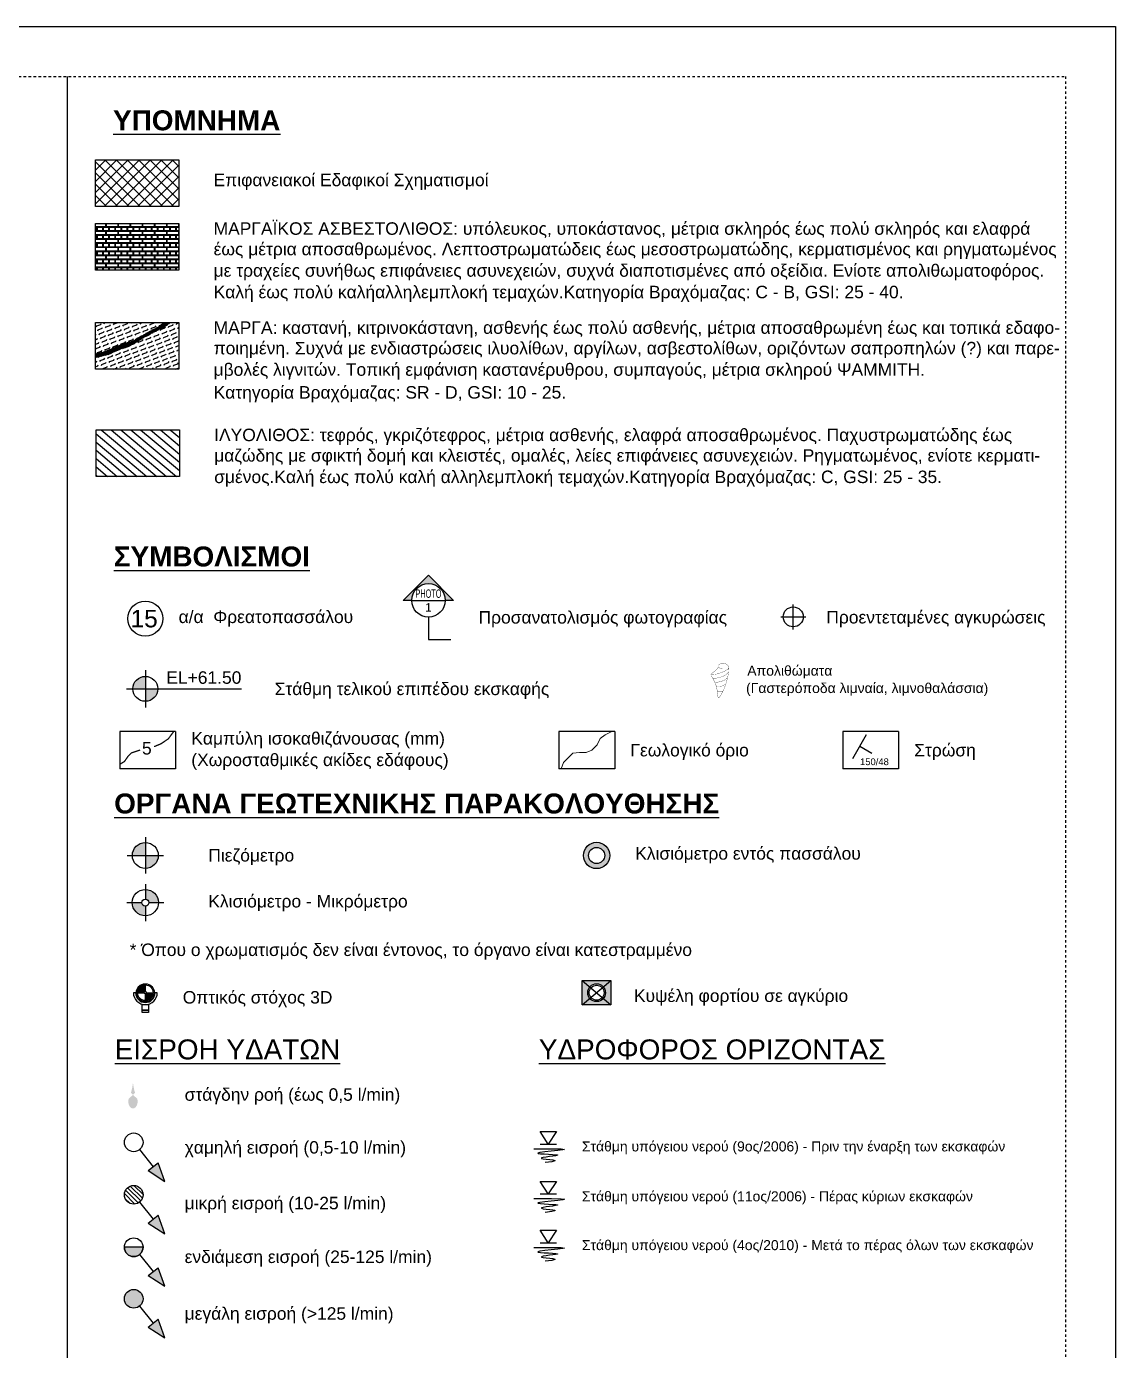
# Model space of a CAD drawing. Header units: millimetres. Extents: x 167 to 1023, y -2 to 136.
# Drawn here: x 979.5 to 1023.1, y 82.5 to 135.5 of the extents above; entities that cross this region are included whole.
import ezdxf
from ezdxf.enums import TextEntityAlignment as Align

# ---------------------------------------------------------------- set-up
doc = ezdxf.new("R2010")
doc.units = ezdxf.units.MM
doc.linetypes.add('DASHED', pattern=[0.75, 0.5, -0.25])
for name, color, linetype in [('A-LEVELS', 6, 'Continuous'), ('A-SYMB-GENR', 2, 'Continuous'), ('COREBOREHOLES', 6, 'Continuous'), ('CW403-Text 0.30 Height', 2, 'Continuous'), ('GEOLOGY', 7, 'Continuous'), ('monitoring', 5, 'Continuous'), ('OTM Line 0.15', 1, 'Continuous'), ('OTM Line 0.25', 7, 'Continuous'), ('OTM Line 0.35', 3, 'Continuous'), ('OTM Text 0.35', 3, 'Continuous'), ('OTM Title + Pinakida', 7, 'Continuous'), ('proteinomenes', 3, 'Continuous'), ('ROCKSBORONKAY', 2, 'Continuous'), ('TEXT', 3, 'Continuous')]:
    doc.layers.add(name, color=color, linetype=linetype)
doc.layers.add('contacts', color=2, linetype='Continuous', lineweight=20)
doc.layers.add('ΣΥΟ', color=170, linetype='Continuous', lineweight=25)
doc.styles.add('ARIAL', font='ARIAL.TTF')
doc.styles.add('Arial Greek', font='ARIAL.TTF')
doc.styles.add('ARIAL_GREEK', font='ARIAL.TTF')
doc.styles.add('Greek', font='ARIAL.TTF')
doc.styles.add('WG-SIMPL', font='wgsimpl.shx')

# ---------------------------------------------------------------- blocks, each defined once
blk = doc.blocks.new('3d')
at = {"ltscale": 0.1}
h = blk.add_hatch(color=7, dxfattribs=at)
edge = h.paths.add_edge_path()
edge.add_arc((752.8742366104054, -264.6472952884903), 0.03365353443450658, 90, 180, ccw=False)
edge.add_line((752.8742366104054, -264.6136417540558), (752.8742366104054, -264.4390088661622))
edge.add_arc((752.8742366104054, -264.6472952884903), 0.2082864223281149, 90, 180)
edge.add_line((752.6659501880773, -264.6472952884903), (752.8405830759709, -264.6472952884903))
edge = h.paths.add_edge_path()
edge.add_line((752.8742366104054, -264.8555817108183), (752.8742366104054, -264.6809488229247))
edge.add_arc((752.8742366104054, -264.6472952884902), 0.03365353443450658, 270, 360)
edge.add_line((752.9078901448399, -264.6472952884902), (753.0825230327335, -264.6472952884902))
edge.add_arc((752.8742366104054, -264.6472952884902), 0.2082864223281149, -90, 0, ccw=False)
at = {"color": 7, "ltscale": 0.1}
for p, q in [((752.8742366104054, -264.6136417540558), (752.8742366104054, -264.4390088661622)), ((752.615149020432, -264.6472952884903), (752.5556888302308, -264.6472952884903)), ((752.6659501880773, -264.6472952884903), (752.8405830759709, -264.6472952884903)), ((752.8742366104054, -264.8555817108185), (752.8742366104054, -264.6809488229248)), ((752.9078901448399, -264.6472952884903), (753.0825230327335, -264.6472952884903)), ((753.1927843905801, -264.6472952884903), (753.1333242003789, -264.6472952884903))]:
    blk.add_line(p, q, dxfattribs=at)
for points in [[(752.8405830759709, -264.6472952884903, -0.414213562373095), (752.8742366104054, -264.6136417540558), (752.8742366104054, -264.4390088661622, 0.414213562373095), (752.6659501880773, -264.6472952884903)], [(752.8742366104054, -264.8555817108183), (752.8742366104054, -264.6809488229247, 0.414213562373095), (752.9078901448399, -264.6472952884902), (753.0825230327335, -264.6472952884902, -0.414213562373095)]]:
    blk.add_lwpolyline(points, format="xyb", close=True, dxfattribs=at)
blk.add_lwpolyline([(752.9559973985835, -264.9551716626581), (752.9559973985835, -265.1173015605855), (752.7924758222274, -265.1173015605855), (752.7924758222274, -264.9551716626581)], dxfattribs=at)
blk.add_lwpolyline([(752.7924758222274, -265.1173015605855), (752.9559973985835, -265.1173015605855), (752.9559973985835, -265.1769122765825), (752.7924758222274, -265.1769122765825)], close=True, dxfattribs=at)
for radius in [0.2403348223503956, 0.2082864223281149, 0.03365353443450658]:
    blk.add_circle((752.8742366104054, -264.6472952884903), radius, dxfattribs=at)
for radius in [0.3185477801746401, 0.2590875899734328]:
    blk.add_arc((752.8742366104054, -264.6472952884903), radius, 180, 0, dxfattribs=at)
blk = doc.blocks.new('symb-sec2 L')
at = {"layer": 'A-SYMB-GENR'}
blk.add_hatch(color=256, dxfattribs=at).paths.add_polyline_path([(-0.9000000000232831, 1.399999999994179), (-0.6, 1.399999999994179, -1), (0.6, 1.400000000001455), (0.8999999999941795, 1.400000000001455), (-1.370645709414882e-16, 2.299999999988358)])
blk.add_line((-0.6000000000058208, 1.399999999994179), (0.5999999999767169, 1.400000000001455), dxfattribs=at)
for points in [[(-0.6000000000058208, 1.399999999994179), (-0.9000000000232831, 1.399999999994179), (0, 2.299999999988358), (0.8999999999941792, 1.400000000001455), (0.5999999999767169, 1.400000000001455)], [(0, 0.7999999999883585), (0, 0), (0.7999999999883585, -7.275957614183426e-12)]]:
    blk.add_lwpolyline(points, dxfattribs=at)
blk.add_circle((0, 1.400000000001455), 0.6, dxfattribs=at)
at = {"layer": 'A-SYMB-GENR', "style": 'WG-SIMPL', "width": 1.05}
blk.add_attdef('A', text='', height=0.3, dxfattribs=at).set_placement((0, 1.400000000001455), align=Align.BOTTOM_CENTER)
blk.add_attdef('000', text='', height=0.3, dxfattribs=at).set_placement((0, 1.300000000010186), align=Align.TOP_CENTER)
blk = doc.blocks.new('Very low inflow')
at = {"layer": 'monitoring'}
blk.add_hatch(color=256, dxfattribs=at).paths.add_polyline_path([(3197.647738637173, -387.3927614649187), (3196.866551396527, -388.0170582653705), (3198.193590217506, -388.8766907261347)])
for p, q in [((3196.164625616063, -386.3378321940295), (3197.25714501685, -387.7049098651519)), ((3196.866551396527, -388.017058265385), (3197.647738637173, -387.3927614649187)), ((3196.866551396527, -388.017058265385), (3198.19359021752, -388.8766907261202)), ((3198.19359021752, -388.8766907261202), (3197.647738637173, -387.3927614649187))]:
    blk.add_line(p, q, dxfattribs=at)
blk.add_circle((3195.696403015728, -385.7519417635381), 0.75, dxfattribs=at)
blk = doc.blocks.new('Moderate inflow')
at = {"layer": 'monitoring'}
h = blk.add_hatch(color=256, dxfattribs=at)
edge = h.paths.add_edge_path()
edge.add_line((3196.446403015728, -393.6896146721642), (3194.946403015728, -393.6896146721642))
edge.add_arc((3195.696403015728, -393.6896146721642), 0.75, 180, 360)
blk.add_hatch(color=256, dxfattribs=at).paths.add_polyline_path([(3197.647738637173, -395.3304343735449), (3196.866551396527, -395.9547311739966), (3198.193590217506, -396.8143636347609)])
for p, q in [((3196.164625616063, -394.2755051026556), (3197.25714501685, -395.642582773778)), ((3196.866551396527, -395.9547311740112), (3197.647738637173, -395.3304343735449)), ((3198.19359021752, -396.8143636347463), (3197.647738637173, -395.3304343735449)), ((3196.866551396527, -395.9547311740112), (3198.19359021752, -396.8143636347463))]:
    blk.add_line(p, q, dxfattribs=at)
blk.add_lwpolyline([(3196.446403015728, -393.6896146721642), (3194.946403015728, -393.6896146721642, 0.9999999999999999)], format="xyb", close=True, dxfattribs=at)
blk.add_circle((3195.696403015728, -393.6896146721642), 0.75, dxfattribs=at)
blk = doc.blocks.new('High inflow')
at = {"layer": 'monitoring'}
for points in [[(3196.446403015728, -397.8196143332634, 1), (3194.946403015728, -397.8196143332634, 1)], [(3197.647738637187, -399.4604340346441), (3196.866551396542, -400.0847308351103), (3198.193590217535, -400.9443632958892)]]:
    blk.add_hatch(color=256, dxfattribs=at).paths.add_polyline_path(points)
for p, q in [((3196.164625616063, -398.4055047637548), (3197.25714501685, -399.7725824348772)), ((3196.866551396527, -400.0847308351103), (3197.647738637173, -399.4604340346441)), ((3198.19359021752, -400.9443632958455), (3197.647738637173, -399.4604340346441)), ((3196.866551396527, -400.0847308351103), (3198.19359021752, -400.9443632958455))]:
    blk.add_line(p, q, dxfattribs=at)
blk.add_circle((3195.696403015728, -397.8196143332634), 0.75, dxfattribs=at)
blk = doc.blocks.new('LOW INFLOW')
at = {"layer": 'monitoring'}
h = blk.add_hatch(dxfattribs=at)
h.set_pattern_fill('LINE', color=256, scale=2, angle=315, style=0)
h.set_pattern_definition([(315, (-92277.8773650724, -102358.0684876054), (0.1767766952966369, 0.1767766952966368), [])])
h.paths.add_polyline_path([(3196.446403015728, -389.6969164141378, 1), (3194.946403015728, -389.6969164141378, 1)])
blk.add_hatch(color=256, dxfattribs=at).paths.add_polyline_path([(3197.647738637173, -391.3377361155331), (3196.866551396527, -391.9620329159993), (3198.19359021752, -392.8216653767345)])
for p, q in [((3196.164625616063, -390.2828068446292), (3197.25714501685, -391.6498845157516)), ((3196.866551396527, -391.9620329159848), (3197.647738637173, -391.3377361155185)), ((3198.19359021752, -392.8216653767199), (3197.647738637173, -391.3377361155185)), ((3196.866551396527, -391.9620329159848), (3198.19359021752, -392.8216653767199))]:
    blk.add_line(p, q, dxfattribs=at)
blk.add_circle((3195.696403015728, -389.6969164141378), 0.75, dxfattribs=at)
blk = doc.blocks.new('GASTEROPOD')
at = {"color": 7, "ltscale": 0.1, "const_width": 0.009999999999999988}
for points in [[(1008.432910631956, 118.5993722954366), (1008.384101506453, 118.5361097685832), (1008.333973338454, 118.480754716779), (1008.287802753257, 118.4372617450585), (1008.227120879346, 118.3924506542799), (1008.184907421638, 118.3568654054686), (1008.147971044543, 118.3265518893101), (1008.125545045537, 118.2962386210116), (1008.119142885874, 118.2811818744103), (1008.121315185408, 118.267437793949), (1008.127831628697, 118.2522469551307), (1008.176341613393, 118.1661654525402), (1008.221260087141, 118.0870341899854), (1008.25460222141, 118.0181132690029), (1008.297141683407, 117.9296647041699), (1008.313403651583, 117.8853937001584), (1008.330528893688, 117.8362031724414), (1008.341945873529, 117.7920030563672), (1008.348289297782, 117.7643830339667), (1008.355248760868, 117.733589165282), (1008.359723124214, 117.7067687389856), (1008.365688638466, 117.6759748703009), (1008.369665344426, 117.6422009817899), (1008.373642505698, 117.6104136905431), (1008.377122464898, 117.5781296880152), (1008.382766527993, 117.5332667945132), (1008.387151649941, 117.4963398799513), (1008.392789793964, 117.45816127279), (1008.397801426949, 117.4162273399705), (1008.404313317106, 117.3935092432212), (1008.409298997236, 117.3780113059611), (1008.41539336514, 117.366941386184), (1008.42060852315, 117.3614770663728), (1008.42536199352, 117.3580340442147), (1008.429402443335, 117.3572027220407), (1008.432848709354, 117.3576776216487), (1008.438434492352, 117.3599336426468), (1008.445089350871, 117.3652765110968), (1008.455855232759, 117.3765169584994), (1008.481634158568, 117.4082978053883), (1008.497819178803, 117.4318234297591), (1008.507093454472, 117.4484545825765), (1008.517794681878, 117.4665111777976), (1008.548338005575, 117.5206259385588), (1008.578543942151, 117.5784801619431), (1008.625538189024, 117.6766515278843), (1008.67167781292, 117.7842130669203), (1008.699287098009, 117.8564996777657), (1008.718665685407, 117.9172541100818), (1008.732698439892, 117.955976769769), (1008.747399594233, 118.0080518912429), (1008.760096459631, 118.0574565699314), (1008.770645157097, 118.0983767556753), (1008.783912530002, 118.1533877779096), (1008.79718035822, 118.2097241071397), (1008.804477208427, 118.2488282232448), (1008.811011408933, 118.2904738949765), (1008.818255898116, 118.3279780752937), (1008.825499931985, 118.3740359014733), (1008.831205007056, 118.42032175878), (1008.831787352708, 118.4587254227493), (1008.834116735315, 118.5023661189825), (1008.834062553038, 118.537881967016), (1008.832002260564, 118.5687566380349), (1008.825171195816, 118.5946808028581), (1008.817427683307, 118.6169792727617), (1008.808773544291, 118.6347270345217), (1008.794653824974, 118.6533849379104), (1008.781444732166, 118.6665819915269), (1008.766869244282, 118.6825094700294), (1008.747709207246, 118.6989029251829), (1008.725552753685, 118.7106487589637), (1008.70565693043, 118.7187805472412), (1008.672648085463, 118.7273641841541), (1008.634665398511, 118.7314300782929), (1008.591256743513, 118.73368882575), (1008.566464936839, 118.733576297346), (1008.530104986323, 118.7281945148884), (1008.499131391601, 118.719224960079), (1008.467055938805, 118.7047962905168), (1008.438481389618, 118.6787853747213), (1008.42832152967, 118.649602347661), (1008.42832152967, 118.6216878676748), (1008.43403616632, 118.5950424304824), (1008.446101056921, 118.5734724208856), (1008.463881039486, 118.5557087960907), (1008.484835466056, 118.5398482397667), (1008.507060216604, 118.5296976324353), (1008.532459866472, 118.5220846149718), (1008.551509262388, 118.51827823017), (1008.576908912256, 118.5144715975083)], [(1008.828784561799, 118.5510800120721), (1008.805940129912, 118.5193256861948), (1008.776640266711, 118.4915405890871), (1008.748829733164, 118.4687169040116), (1008.71158419837, 118.4463896823572), (1008.671855385089, 118.424558676264), (1008.635013257837, 118.4092917444501), (1008.607345237339, 118.397005823902), (1008.572649912079, 118.3834037671753), (1008.544103137001, 118.3715565586868), (1008.512482542145, 118.3588319260792), (1008.482179168533, 118.3483011016295), (1008.451209216317, 118.3389210907915), (1008.419525332919, 118.3289900873498), (1008.386598899651, 118.3203003663909), (1008.347459717034, 118.3103693629492), (1008.30832098973, 118.3041624548156), (1008.262969513077, 118.2973349054407), (1008.233942837828, 118.2950590556491), (1008.200279707716, 118.2934948116897), (1008.16426807184, 118.2934948116897), (1008.1259079302, 118.2966232996085)], [(1008.192460613207, 118.1409392612536), (1008.222781288723, 118.1397135939459), (1008.256080623545, 118.139538356982), (1008.281318637208, 118.1412894873215), (1008.300398994426, 118.1426053756404), (1008.321719948165, 118.1450822398277), (1008.341305703094, 118.1478069639357), (1008.360891458023, 118.1507793001044), (1008.385187883877, 118.1552378043575), (1008.411261852674, 118.16088554051), (1008.438441777365, 118.1665037813319), (1008.468746061603, 118.1746192108547), (1008.491864592069, 118.1830469438774), (1008.525605125435, 118.1936593142411), (1008.562470018349, 118.205520402885), (1008.60250389151, 118.2199042098017), (1008.630726938865, 118.2319888680941), (1008.659648892065, 118.2444346582909), (1008.67958114038, 118.2549773800168), (1008.699122274611, 118.2674724943379), (1008.71983584047, 118.2819197533942), (1008.739377430013, 118.2963672603104), (1008.760737085379, 118.3151934605853), (1008.779944019681, 118.3324152635936), (1008.79521158371, 118.3501288206846), (1008.809986043486, 118.3678426256354), (1008.829686082041, 118.3944132091318)], [(1008.269382600258, 117.9925926201305), (1008.295259418416, 117.9896877018602), (1008.320554801548, 117.9862017999358), (1008.339162543608, 117.9847495886606), (1008.357189305956, 117.9847495886606), (1008.376087993185, 117.9853305723146), (1008.397022385972, 117.9864922917628), (1008.418246813302, 117.9899781936872), (1008.450811272533, 117.9957880302278), (1008.472680878743, 117.999996195961), (1008.494906084605, 118.0060521574029), (1008.519151515375, 118.0115313488093), (1008.542242727045, 118.0193176203574), (1008.569230509543, 118.0290637202983), (1008.589395878244, 118.0367144124698), (1008.614411243725, 118.0464054875082), (1008.63874136276, 118.0567447162393), (1008.661658189455, 118.0681928702554), (1008.686409017936, 118.0819307542187), (1008.715742574317, 118.1016214898969), (1008.743014472285, 118.1246055403411), (1008.759739038727, 118.1400491962785), (1008.772734134306, 118.1511426627481), (1008.786179990006, 118.1654719404822)], [(1008.33907330221, 117.8110158951623), (1008.367429301036, 117.8060165605623), (1008.389113139439, 117.802683588209), (1008.412131956302, 117.8016834734291), (1008.437818908833, 117.802683588209), (1008.461926835, 117.8047259539554), (1008.480844190072, 117.8068258232033), (1008.500602053411, 117.810185812288), (1008.521621134463, 117.8139659239382), (1008.544777000616, 117.8203160951059), (1008.564377325569, 117.8271966865038), (1008.583448121208, 117.8351353919031), (1008.605167474045, 117.846249926466), (1008.626356842255, 117.8568352800983), (1008.647017136463, 117.8679498146612), (1008.669266018614, 117.8827691114584), (1008.686747315684, 117.8944128269519), (1008.701050526241, 117.9044689996536), (1008.718531823311, 117.9166418960777)], [(1008.379154983263, 117.5989370326361), (1008.406224722146, 117.596790565723), (1008.435872444673, 117.5950733921926), (1008.459934839514, 117.59464409881), (1008.492590361396, 117.5950733921926), (1008.515792669501, 117.5955026855752), (1008.53426882603, 117.5985077392535), (1008.549307822806, 117.60451784661), (1008.563487188158, 117.6105279539665), (1008.581533528976, 117.6178259414709), (1008.60215830875, 117.6264115612631)]]:
    blk.add_lwpolyline(points, dxfattribs=at)

msp = doc.modelspace()

# ---------------------------------------------------------------- hatches: boundary and pattern name
at = {"linetype": 'DASHED', "ltscale": 0.1}
h = msp.add_hatch(color=21, dxfattribs=at)
h.paths.add_polyline_path([(1001.775132801354, 97.32901435425907), (1002.924229924855, 97.32901435425907), (1002.924229924855, 96.34920716413222), (1001.775132801354, 96.34920716413222)])
edge = h.paths.add_edge_path(flags=16)
edge.add_arc((1002.349681363105, 96.83911075919565), 0.3574566781004197, 0, 360)
at = {"layer": 'A-LEVELS'}
h = msp.add_hatch(color=7, dxfattribs=at)
h.paths.add_polyline_path([(984.2675831109303, 109.5133152361807, 0.4142135623730951), (983.7675831109012, 109.0133152361952), (984.2675831109012, 109.0133152361807)])
h.paths.add_polyline_path([(984.7675831109303, 109.0133152361807), (984.2675831109012, 109.0133152361807), (984.2675831109012, 108.5133152361952, 0.4142135623730951)])
at = {"layer": 'COREBOREHOLES'}
h = msp.add_hatch(color=5, dxfattribs=at)
edge = h.paths.add_edge_path()
edge.add_ellipse((984.2675831109219, 102.3371795411859), major_axis=(-0.3675187456012418, 0.3675187456012452), ratio=0.9999999999999436, start_angle=-44.99999999399159, end_angle=45.00000000466547)
edge.add_line((983.7478331164663, 102.3371795411437), (984.2675831108189, 102.3371795412405))
edge.add_line((984.267583110819, 102.3371795412405), (984.2675831108673, 102.8569295356416))
edge = h.paths.add_edge_path()
edge.add_ellipse((984.2675831109583, 102.3371795411014), major_axis=(-0.3675187456012318, 0.367518745601235), ratio=0.9999999999999596, start_angle=135.0000000006676, end_angle=225.000000010002)
edge.add_line((984.787333105414, 102.337179541192), (984.2675831108191, 102.3371795412405))
edge.add_line((984.267583110819, 102.3371795412405), (984.2675831109643, 101.8174295466457))
h = msp.add_hatch(color=5, dxfattribs=at)
edge = h.paths.add_edge_path()
edge.add_ellipse((984.2675831109202, 102.3371795411739), major_axis=(-0.2625133897151727, 0.262513389715175), ratio=0.9999999999999436, start_angle=-44.99999999399159, end_angle=45.00000000466547)
edge.add_line((983.8963331148806, 102.3371795411436), (984.2675831108468, 102.3371795412128))
edge.add_line((984.2675831108468, 102.3371795412128), (984.2675831108813, 102.7084295372136))
edge = h.paths.add_edge_path()
edge.add_ellipse((984.2675831109462, 102.3371795411134), major_axis=(-0.2625133897151656, 0.2625133897151679), ratio=0.9999999999999596, start_angle=135.0000000006676, end_angle=225.000000010002)
edge.add_line((984.6388331069859, 102.3371795411782), (984.2675831108468, 102.3371795412128))
edge.add_line((984.2675831108468, 102.3371795412128), (984.2675831109505, 101.9659295450737))
at = {"layer": 'CW403-Text 0.30 Height', "ltscale": 0.1}
h = msp.add_hatch(color=5, dxfattribs=at)
edge = h.paths.add_edge_path()
edge.add_arc((1002.349681363104, 102.3371795411437), 0.5270264944486622, 0, 360)
edge = h.paths.add_edge_path(flags=16)
edge.add_arc((1002.349681363104, 102.3371795411437), 0.3239412195520066, 0, 360)
at = {"layer": 'GEOLOGY', "ltscale": 0.1, "true_color": 0xffad5c}
h = msp.add_hatch(dxfattribs=at)
h.set_pattern_fill('NET', color=21, scale=0.1, angle=45, style=0)
h.set_pattern_definition([(45, (0, 1.094139374872384), (-0.2245064030267288, 0.2245064030267289), []), (135, (0, 1.094139374872384), (-0.2245064030267289, -0.2245064030267288), [])])
h.paths.add_polyline_path([(982.2721529973892, 130.2031420724907), (985.6083426449102, 130.2031420724907), (985.6083426449102, 128.3369420724472), (982.2721529973892, 128.3369420724472)])
at = {"layer": 'GEOLOGY', "true_color": 0x88c0d8}
h = msp.add_hatch(dxfattribs=at)
h.set_pattern_fill('AR-BRELM', color=133, scale=0.0023994, angle=180, style=0)
h.set_pattern_definition([(180, (-369.8119250867925, 304.180747267528), (-3.980954126387057e-17, -0.3250803096), [0.4647037950000001, -0.022854285]), (180, (-369.8119250867925, 304.043621557528), (-3.980954126387057e-17, -0.3250803096), [0.4647037950000001, -0.022854285]), (180, (-369.9338146067925, 304.0182075926081), (-3.980954126387057e-17, -0.3250803096), [0.2209247550000001, -0.022854285]), (180, (-369.9338146067925, 303.8810814027281), (-3.980954126387057e-17, -0.3250803096), [0.2209247550000001, -0.022854285]), (270, (-369.8119250867925, 304.180747267528), (0.4875580800000001, -8.956000839381582e-17), [0.13712571, -0.18795363984]), (270, (-369.7890708017927, 304.180747267528), (0.4875580800000001, -8.956000839381582e-17), [0.13712571, -0.18795363984]), (270, (-369.9338146067925, 304.0182075926081), (0.24377904, -4.478000419690791e-17), [0.13712571, -0.18795363984]), (270, (-369.9109603217925, 304.0182075926081), (0.24377904, -4.478000419690791e-17), [0.13712571, -0.18795363984])])
h.paths.add_polyline_path([(982.2721529973892, 127.6568079890299), (985.6083426449102, 127.6568079890299), (985.6083426449102, 125.7906079889864), (982.2721529973892, 125.7906079889864)])
at = {"layer": 'GEOLOGY', "ltscale": 0.1, "true_color": 0xdac890}
h = msp.add_hatch(dxfattribs=at)
h.set_pattern_fill('FLEX', color=31, scale=0.02666, angle=20, style=0)
h.set_pattern_definition([(19.99999999999999, (-369.8119250867925, 303.4022188627442), (-0.05790093208374578, 0.1590815034654672), [0.169291, -0.169291]), (65, (-369.6528435833271, 303.460119794828), (-0.05790095709346806, 0.1590815721791144), [0.04232274999999999, -0.1547682315999999, 0.04232274999999999, -0.2394137316])])
h.paths.add_polyline_path([(985.2604681495909, 123.6881689170717), (985.2149153542075, 123.6379089631611), (984.988068384921, 123.4930550327103), (984.7926387171433, 123.3985803266527), (984.5846622037213, 123.3041602618423), (984.3830093004938, 123.1719284581122), (984.1690103011572, 123.0735195826876), (983.9790008706962, 122.9435827110907), (983.7739352254664, 122.8186181924343), (983.4837517793644, 122.6787366149352), (983.3449334791337, 122.6575358133509), (983.0694047487502, 122.5378168538494), (982.8198730825434, 122.4176061231849), (982.5169420412742, 122.3508345264263), (982.2721529973892, 122.2926152599424), (982.2721529973892, 121.8219689170283), (985.6083426449102, 121.8219689170283), (985.6083426449102, 123.6881689170717)])
h.paths.add_polyline_path([(984.8332904970343, 123.5361123307851), (985.0066023103077, 123.6881689170717), (982.2721529973892, 123.6881689170717), (982.2721529973887, 122.4433421477984), (982.5709436649199, 122.502026840858), (982.9221549682418, 122.6442579917322), (983.229602873954, 122.7802600411083), (983.5281174255676, 122.8855537129208), (983.7995307905826, 122.9624339393079), (983.9581229195401, 123.0622088457532), (984.2091602072442, 123.2048771265651), (984.4428326605346, 123.3345954331921), (984.6409724469804, 123.4400530287347)])
at = {"layer": 'GEOLOGY', "ltscale": 0.1}
h = msp.add_hatch(dxfattribs=at)
h.set_pattern_fill('PLASTI', color=250, scale=0.005332, angle=21.833, style=0)
h.set_pattern_definition([(21.83299999999999, (-369.2344690627828, 301.4515811927434), (-0.01259195069394278, 0.03142961159418476), []), (21.83299999999999, (-369.2360430566195, 301.4555098941927), (-0.01259195069394278, 0.03142961159418476), []), (21.83299999999999, (-369.2376170504562, 301.4594385956419), (-0.01259195069394278, 0.03142961159418476), []), (21.83299999999999, (-369.2423390319665, 301.4712246999898), (-0.01259195069394278, 0.03142961159418476), [])])
h.paths.add_polyline_path([(985.2604681495905, 123.6881689170718), (985.2149153542073, 123.6379089631615), (984.9880683849215, 123.4930550327108), (984.792638717141, 123.3985803266516), (984.5846622037207, 123.3041602618423), (984.3830093004945, 123.1719284581125), (984.169010301157, 123.0735195826879), (983.9790008706925, 122.9435827110898), (983.7739352254664, 122.8186181924349), (983.4837517793644, 122.6787366149351), (983.3449334791333, 122.6575358133508), (983.0694047487514, 122.5378168538499), (982.8198730825434, 122.417606123185), (982.5169420412726, 122.3508345264258), (982.2721529973892, 122.2926152599424), (982.2721529973892, 122.4433421477984), (982.5709436649206, 122.5020268408581), (982.9221549682456, 122.6442579917318), (983.229602873954, 122.7802600411084), (983.5281174255665, 122.8855537129206), (983.799530790583, 122.9624339393079), (983.9581229195421, 123.0622088457555), (984.2091602072296, 123.2048771265587), (984.4428326605309, 123.3345954331959), (984.6409724469772, 123.4400530287345), (984.8332904970348, 123.5361123307852), (985.0066023103082, 123.6881689170717)])
at = {"layer": 'GEOLOGY'}
h = msp.add_hatch(dxfattribs=at)
h.set_pattern_fill('LINE', color=252, scale=0.07998, angle=320, style=0)
h.set_pattern_definition([(320, (-369.7895396075845, 300.0655252364335), (0.1632272358471659, 0.1945266447300822), [])])
h.paths.add_polyline_path([(982.2945384765972, 119.3900626516529), (985.6307281241181, 119.3900626516529), (985.6307281241181, 117.5238626516095), (982.2945384765972, 117.5238626516095)])
at = {"layer": 'proteinomenes'}
h = msp.add_hatch(color=5, dxfattribs=at)
edge = h.paths.add_edge_path()
edge.add_ellipse((984.267583110963, 100.4490657958594), major_axis=(0.372664008058944, 0.3726640080536308), ratio=0.9999999999999956, start_angle=405.0000000108557, end_angle=675.000000000848)
edge.add_line((984.7946096053645, 100.4490657958634), (984.4081608805412, 100.4490657958661))
edge.add_ellipse((984.2675831109159, 100.4490657958619), major_axis=(0.09940349418692716, 0.09940349418550992), ratio=1, start_angle=405.00000002077604, end_angle=675.0000000020934, ccw=False)
edge.add_line((984.2675831108659, 100.5896435654873), (984.2675831108669, 100.9760922902609))
edge = h.paths.add_edge_path(flags=17)
edge.add_ellipse((984.2675831109159, 100.4490657958619), major_axis=(0.09940349418692716, 0.09940349418550992), ratio=1, start_angle=584.9999999795186, end_angle=854.9999999969039, ccw=False)
edge.add_line((984.2675831108646, 100.3084880262365), (984.2675831108616, 99.92203930145786))
edge.add_ellipse((984.267583110963, 100.4490657958594), major_axis=(0.372664008058944, 0.3726640080536308), ratio=0.9999999999999956, start_angle=584.9999999893832, end_angle=854.9999999990893)
edge.add_line((983.7405566165614, 100.4490657958715), (984.1270053412904, 100.4490657958705))
at = {"layer": 'ROCKSBORONKAY'}
h = msp.add_hatch(color=5, dxfattribs=at)
edge = h.paths.add_edge_path()
edge.add_ellipse((983.7722354503667, 92.48375061186927), major_axis=(5.921189464562286e-17, 0.28125000000216), ratio=0.6666666666667858, start_angle=59.999999998970395, end_angle=300.0000000010296, ccw=False)
edge.add_ellipse((982.871317726941, 93.41247754696248), major_axis=(-2.601148908360994e-13, 1.359537008367333), ratio=0.6666666666667788, start_angle=234.5716757073117, end_angle=263.7191860812975)
edge.add_ellipse((984.6731531737926, 93.41247754696248), major_axis=(2.618280514786253e-13, 1.359537008367331), ratio=0.6666666666667795, start_angle=96.28081391870256, end_angle=125.4283242926884)

# ---------------------------------------------------------------- linework, layer by layer
for p, q in [((985.4800390501014, 107.3070959319776), (983.2454248289514, 107.3070959320067)), ((983.2454248289987, 107.3070959320067), (983.2454248289769, 105.8070959320067)), ((985.4800390500977, 107.3070959319849), (985.4800390500686, 105.8070959319776)), ((1003.075146529955, 107.3070959319776), (1000.840532308805, 107.3070959320067)), ((1000.840532308852, 107.3070959320067), (1000.84053230883, 105.8070959320067)), ((1003.075146529951, 107.3070959319849), (1003.075146529922, 105.8070959319776)), ((1014.44793476604, 107.3070959319776), (1012.21332054489, 107.3070959320067)), ((1012.213320544937, 107.3070959320067), (1012.213320544915, 105.8070959320067)), ((1014.447934766036, 107.3070959319849), (1014.447934766007, 105.8070959319776)), ((985.4800390500795, 105.8070959319703), (983.2454248289296, 105.8070959320103)), ((1003.075146529933, 105.8070959319703), (1000.840532308783, 105.8070959320103)), ((1014.447934766018, 105.8070959319703), (1012.213320544868, 105.8070959320103))]:
    msp.add_line(p, q)
at = {"color": 7, "ltscale": 0.1}
for p, q in [((1001.775132801354, 97.32901435425907), (1002.924229924855, 96.34920716413222)), ((1001.775132801354, 96.34920716413222), (1002.924229924855, 97.32901435425907))]:
    msp.add_line(p, q, dxfattribs=at)
at = {"color": 7, "linetype": 'DASHED', "ltscale": 0.1}
msp.add_lwpolyline([(981.1439737237116, -0.3649947847445733), (771.7888088957748, -0.3649947847445674), (771.7888088957748, 133.5477789601057), (1021.143973723712, 133.5477789601057), (1021.143973723712, 57.03500521525551)], dxfattribs=at)
for points in [[(982.2721529973892, 130.2031420724907), (985.6083426449102, 130.2031420724907), (985.6083426449102, 128.3369420724472), (982.2721529973892, 128.3369420724472)], [(982.2721529973892, 127.6568079890299), (985.6083426449102, 127.6568079890299), (985.6083426449102, 125.7906079889864), (982.2721529973892, 125.7906079889864)], [(982.2721529973892, 123.6881689170718), (985.6083426449102, 123.6881689170718), (985.6083426449102, 121.8219689170284), (982.2721529973892, 121.8219689170284)], [(982.2945384765972, 119.3900626516529), (985.6307281241181, 119.3900626516529), (985.6307281241181, 117.5238626516095), (982.2945384765972, 117.5238626516095)]]:
    msp.add_lwpolyline(points, close=True)
at = {"color": 7, "ltscale": 0.1}
msp.add_lwpolyline([(1001.775132801354, 97.32901435425907), (1002.924229924855, 97.32901435425907), (1002.924229924855, 96.34920716413222), (1001.775132801354, 96.34920716413222)], close=True, dxfattribs=at)
msp.add_circle((1002.349681363105, 96.83911075919565), 0.3574566781004197, dxfattribs=at)
at = {"layer": 'A-LEVELS', "color": 7}
for p, q in [((984.2675831109012, 109.7633152361952), (984.2675831109303, 108.2633152361952)), ((983.5175831109303, 109.0133152361807), (985.0175831109012, 109.0133152361952)), ((984.7675831109885, 109.0133152361807), (988.1184032613168, 109.0133152365881))]:
    msp.add_line(p, q, dxfattribs=at)
msp.add_circle((984.2675831109012, 109.0133152361807), 0.4999999999993952, dxfattribs=at)
at = {"layer": 'contacts', "flags": 128}
msp.add_lwpolyline([(1000.925286582071, 105.807095932014), (1001.023539832779, 106.0648671863165), (1001.195483286898, 106.2366912968792), (1001.391989788307, 106.4330617089473), (1001.66218649313, 106.4576080104562), (1001.932382667183, 106.4576080104562), (1002.153452746658, 106.5557928846029), (1002.374522826129, 106.7767095981799), (1002.497339654896, 107.0221722813804), (1002.693846156305, 107.1694500904342), (1002.964042861131, 107.3070959319849)], dxfattribs=at)
at = {"layer": 'COREBOREHOLES', "color": 5}
for p, q in [((984.2675831109159, 103.0648295334311), (984.2675831109159, 101.6095295489047)), ((984.2675831109159, 102.8569295356347), (984.2675831109159, 101.8174295466873)), ((983.5399331186285, 102.3371795411437), (984.9952331032033, 102.3371795411437)), ((983.7478331164249, 102.3371795411437), (984.787333105407, 102.3371795411437))]:
    msp.add_line(p, q, dxfattribs=at)
msp.add_ellipse((984.2675831110128, 102.3371795411437), major_axis=(0.3675187456183385, 0.3675187456183353), ratio=0.9999999999999951, start_param=5.497787143782135, end_param=11.78097245096172, dxfattribs=at)
at = {"layer": 'CW403-Text 0.30 Height', "color": 7, "ltscale": 0.1}
for p, q in [((1012.614365540159, 106.2207242381555), (1013.170790530721, 107.1844805924088)), ((1013.374456212567, 106.4243899200015), (1012.89257803544, 106.7026024152822))]:
    msp.add_line(p, q, dxfattribs=at)
at = {"layer": 'CW403-Text 0.30 Height', "color": 1, "ltscale": 0.1, "const_width": 0.05}
for points in [[(984.616311281819, 106.6980941133968), (984.8886171588038, 106.8082137435063), (985.1868574527939, 107.0090205682507), (985.4080442811055, 107.3070959319785)], [(983.2454248289796, 105.9907522409103), (983.4298309593232, 106.1021531142576), (983.5789511063181, 106.3159143968344), (983.7086204405591, 106.4454664624186), (984.0587295685605, 106.5620640701704)]]:
    msp.add_lwpolyline(points, dxfattribs=at)
at = {"layer": 'CW403-Text 0.30 Height', "color": 5, "ltscale": 0.1}
for radius in [0.5270264944486622, 0.3239412195520066]:
    msp.add_circle((1002.349681363104, 102.3371795411437), radius, dxfattribs=at)
at = {"layer": 'OTM Line 0.15', "color": 7, "ltscale": 0.1}
msp.add_circle((984.267583110916, 111.8265302246672), 0.7, dxfattribs=at)
at = {"layer": 'OTM Line 0.25', "color": 1}
for p, q in [((1010.229669402115, 111.3960562248592), (1010.229669402114, 112.3960562248606)), ((1009.729669402114, 111.8960562248599), (1010.729669402114, 111.8960562248599))]:
    msp.add_line(p, q, dxfattribs=at)
at = {"layer": 'OTM Line 0.25', "color": 7}
msp.add_circle((1010.229669402114, 111.8960562248606), 0.4, dxfattribs=at)
at = {"layer": 'OTM Line 0.25'}
msp.add_circle((1002.349681363104, 96.83911075919622), 0.3, dxfattribs=at)
at = {"layer": 'OTM Title + Pinakida', "color": 7, "ltscale": 0.1}
msp.add_line((981.1439737237115, -0.3649947847445763), (981.1439737237115, 133.5477789601057), dxfattribs=at)
at = {"layer": 'OTM Title + Pinakida', "color": 2, "ltscale": 0.1}
msp.add_lwpolyline([(981.1439737237116, -2.364994784744573), (769.7888088957748, -2.364994784744567), (769.7888088957748, 135.5477789601057), (1023.143973723712, 135.5477789601057), (1023.143973723712, 57.03500521525551)], dxfattribs=at)
at = {"layer": 'proteinomenes', "color": 5}
for p, q in [((984.2675831108675, 101.1869028880374), (984.2675831108659, 100.589643565489)), ((983.5297460186882, 100.4490657958721), (984.1270053412895, 100.4490657958705)), ((984.2675831108646, 100.3084880262375), (984.26758311086, 99.71122870373483)), ((984.4081608805403, 100.4490657958661), (985.0054202030411, 100.449065795862))]:
    msp.add_line(p, q, dxfattribs=at)
for centre, major_axis, ratio in [((984.267583110963, 100.4490657958594), (0.372664008058944, 0.3726640080536308), 0.9999999999999953), ((984.2675831109159, 100.4490657958619), (0.09940349418692716, 0.09940349418550992), 1)]:
    msp.add_ellipse(centre, major_axis=major_axis, ratio=ratio, start_param=5.497787143782135, end_param=11.78097245096172, dxfattribs=at)
at = {"layer": 'ΣΥΟ', "color": 170, "ltscale": 0.3}
msp.add_line((1000.082505045435, 90.7773612013749), (1000.749171712121, 90.7773612013749), dxfattribs=at)
at = {"layer": 'ΣΥΟ', "color": 150, "ltscale": 0.3}
msp.add_line((1000.082505045435, 88.7780535334756), (1000.749171712121, 88.7780535334756), dxfattribs=at)
at = {"layer": 'ΣΥΟ', "color": 130, "ltscale": 0.3}
msp.add_line((1000.082505045435, 86.82294263909773), (1000.749171712121, 86.82294263909773), dxfattribs=at)
at = {"layer": 'ΣΥΟ', "color": 170, "ltscale": 0.3}
msp.add_lwpolyline([(1000.415838378763, 90.7773612013749), (1000.082505045449, 91.2773612013749), (1000.749171712135, 91.2773612013749)], close=True, dxfattribs=at)
msp.add_lwpolyline([(999.8344579301388, 90.58925146076001), (1000.54837309088, 90.5902344503171), (1000.936663933569, 90.58129102622263), (1001.064432427248, 90.5645414095103), (1000.996780540755, 90.54210582214512), (1000.798810243175, 90.51610448422946), (1000.535623503417, 90.48865761865966), (1000.272322290422, 90.46188544553809), (1000.074008573128, 90.43790818962373), (999.9904397393161, 90.41833525641925), (1000.009994851983, 90.40273282050259), (1000.105708392924, 90.39015624092065), (1000.250614843875, 90.37966087904863), (1000.417748686717, 90.37030209533043), (1000.580144403231, 90.36113525114126), (1000.710836475182, 90.3512157059937), (1000.782859384335, 90.33959882126294), (1000.777306624038, 90.32559337818168), (1000.707507733508, 90.3095218481227), (1000.594851263484, 90.29196012091927), (1000.460725764705, 90.27348408547334), (1000.326519787899, 90.25466963534348), (1000.213621883775, 90.23609266036294), (1000.143420603102, 90.21832905129634), (1000.137304496578, 90.2019547007709), (1000.207524454852, 90.18724399364658), (1000.329780727935, 90.17326531025685), (1000.470635905896, 90.15878552549623), (1000.596652578568, 90.1425715119309), (1000.674393335915, 90.12339014818065), (1000.670420767948, 90.10000830494903), (1000.551297464529, 90.07119285992451), (1000.283586015697, 90.03571068753592)], dxfattribs=at)
at = {"layer": 'ΣΥΟ', "color": 150, "ltscale": 0.3}
msp.add_lwpolyline([(1000.415838378763, 88.7780535334756), (1000.082505045449, 89.2780535334756), (1000.749171712135, 89.2780535334756)], close=True, dxfattribs=at)
msp.add_lwpolyline([(999.8344579301388, 88.58994379286071), (1000.54837309088, 88.5909267824178), (1000.936663933569, 88.58198335832333), (1001.064432427248, 88.565233741611), (1000.996780540755, 88.54279815424582), (1000.798810243175, 88.51679681633016), (1000.535623503417, 88.48934995076036), (1000.272322290422, 88.46257777763878), (1000.074008573128, 88.43860052172442), (999.9904397393161, 88.41902758851995), (1000.009994851983, 88.40342515260329), (1000.105708392924, 88.39084857302134), (1000.250614843875, 88.38035321114933), (1000.417748686717, 88.37099442743113), (1000.580144403231, 88.36182758324196), (1000.710836475182, 88.3519080380944), (1000.782859384335, 88.34029115336364), (1000.777306624038, 88.32628571028238), (1000.707507733508, 88.3102141802234), (1000.594851263484, 88.29265245301997), (1000.460725764705, 88.27417641757404), (1000.326519787899, 88.25536196744417), (1000.213621883775, 88.23678499246364), (1000.143420603102, 88.21902138339703), (1000.137304496578, 88.2026470328716), (1000.207524454852, 88.18793632574727), (1000.329780727935, 88.17395764235755), (1000.470635905896, 88.15947785759693), (1000.596652578568, 88.1432638440316), (1000.674393335915, 88.12408248028134), (1000.670420767948, 88.10070063704973), (1000.551297464529, 88.0718851920252), (1000.283586015697, 88.03640301963662)], dxfattribs=at)
at = {"layer": 'ΣΥΟ', "color": 130, "ltscale": 0.3}
msp.add_lwpolyline([(1000.415838378763, 86.82294263909773), (1000.082505045449, 87.32294263909773), (1000.749171712135, 87.32294263909773)], close=True, dxfattribs=at)
msp.add_lwpolyline([(999.8344579301388, 86.63483289848284), (1000.54837309088, 86.63581588803993), (1000.936663933569, 86.62687246394546), (1001.064432427248, 86.61012284723313), (1000.996780540755, 86.58768725986795), (1000.798810243175, 86.56168592195229), (1000.535623503417, 86.53423905638249), (1000.272322290422, 86.50746688326092), (1000.074008573128, 86.48348962734656), (999.9904397393161, 86.46391669414209), (1000.009994851983, 86.44831425822542), (1000.105708392924, 86.43573767864348), (1000.250614843875, 86.42524231677146), (1000.417748686717, 86.41588353305326), (1000.580144403231, 86.4067166888641), (1000.710836475182, 86.39679714371653), (1000.782859384335, 86.38518025898577), (1000.777306624038, 86.37117481590451), (1000.707507733508, 86.35510328584553), (1000.594851263484, 86.3375415586421), (1000.460725764705, 86.31906552319617), (1000.326519787899, 86.3002510730663), (1000.213621883775, 86.28167409808577), (1000.143420603102, 86.26391048901917), (1000.137304496578, 86.24753613849373), (1000.207524454852, 86.2328254313694), (1000.329780727935, 86.21884674797968), (1000.470635905896, 86.20436696321906), (1000.596652578568, 86.18815294965373), (1000.674393335915, 86.16897158590348), (1000.670420767948, 86.14558974267186), (1000.551297464529, 86.11677429764734), (1000.283586015697, 86.08129212525876)], dxfattribs=at)

# ---------------------------------------------------------------- block references
at = {"color": 7, "xscale": 1.5, "yscale": 1.5, "zscale": 1.5}
msp.add_blockref('3d', (-145.0437718046923, 493.8100536919313), dxfattribs=at)
at = {"layer": 'A-SYMB-GENR'}
ref = msp.add_blockref('symb-sec2 L', (995.6124396403695, 110.990471173501), dxfattribs=dict(at, xscale=1.120000000004097, yscale=1.120000000006304, zscale=1.120000000000468))
ref.add_attrib('A', 'PHOTO', dxfattribs={"height": 0.3360000000001403, "style": 'ARIAL', "width": 0.5}).set_placement((995.6124396403492, 112.5584711735148), align=Align.BOTTOM_CENTER)
ref.add_attrib('000', '1', dxfattribs={"height": 0.3360000000001403, "style": 'Arial Greek'}).set_placement((995.6124396403593, 112.4464711735226), align=Align.TOP_CENTER)
at = {"layer": 'CW403-Text 0.30 Height', "color": 7}
msp.add_blockref('GASTEROPOD', (-1.188570050547241, -8.703536906823956), dxfattribs=at)
at = {"layer": 'GEOLOGY', "color": 1, "xscale": 0.5, "yscale": 0.5, "zscale": 0.5}
for name, p in [('Very low inflow', (-614.0471830458255, 283.7217327686964)), ('LOW INFLOW', (-614.0471830458255, 283.5934187638749)), ('Moderate inflow', (-614.0471830458255, 283.4868273118578)), ('High inflow', (-614.0471830458255, 283.4868273118578))]:
    msp.add_blockref(name, p, dxfattribs=at)

# ---------------------------------------------------------------- texts
at = {"style": 'Arial Greek'}
for s, height, rotation, p in [('Επιφανειακοί Εδαφικοί Σχηματισμοί', 0.499875, 359.9999999986257, (987.0029000012833, 129.3991468158055)), ('ΜΑΡΓΑΪΚΟΣ ΑΣΒΕΣΤΟΛΙΘΟΣ: υπόλευκος, υποκάστανος, μέτρια σκληρός έως πολύ σκληρός και ελαφρά', 0.499875, 359.9999999986257, (987.0029000012833, 127.4527661373617)), ('έως μέτρια αποσαθρωμένος. Λεπτοστρωματώδεις έως μεσοστρωματώδης, κερματισμένος και ρηγματωμένος ', 0.499875, 359.9999999986257, (987.0029000012833, 126.631328972996)), ('με τραχείες συνήθως επιφάνειες ασυνεχειών, συχνά διαποτισμένες από οξείδια. Ενίοτε απολιθωματοφόρος.', 0.499875, 359.9999999986257, (987.0029000012833, 125.7732849624775)), ('Καλή έως πολύ καλήαλληλεμπλοκή τεμαχών.Κατηγορία Βραχόμαζας: C - B, GSI: 25 - 40.', 0.499875, 359.9999999986257, (987.0029000012833, 124.9109777322969)), ('ΜΑΡΓΑ: καστανή, κιτρινοκάστανη, ασθενής έως πολύ ασθενής, μέτρια αποσαθρωμένη έως και τοπικά εδαφο-', 0.499875, 359.9999999986257, (987.0029000012833, 123.4841270654036)), ('ποιημένη. Συχνά με ενδιαστρώσεις ιλυολίθων, αργίλων, ασβεστολίθων, οριζόντων σαπροπηλών (?) και παρε-', 0.499875, 359.9999999986257, (987.0029000012833, 122.6626899010379)), ('μβολές λιγνιτών. Τοπική εμφάνιση καστανέρυθρου, συμπαγούς, μέτρια σκληρού ΨΑΜΜΙΤΗ. ', 0.499875, 359.9999999986257, (987.0029000012833, 121.8046458905195)), ('Κατηγορία Βραχόμαζας: SR - D, GSI: 10 - 25.', 0.499875, 359.9999999986257, (987.0029000012833, 120.8902203387726)), ('ΙΛΥΟΛΙΘΟΣ: τεφρός, γκριζότεφρος, μέτρια ασθενής, ελαφρά αποσαθρωμένος. Παχυστρωματώδης έως ', 0.499875, 359.9999999986257, (987.0252854804912, 119.1860207999847)), ('μαζώδης με σφικτή δομή και κλειστές, ομαλές, λείες επιφάνειες ασυνεχειών. Ρηγματωμένος, ενίοτε κερματι-', 0.499875, 359.9999999986257, (987.0252854804912, 118.3645836356191)), ('σμένος.Καλή έως πολύ καλή αλληλεμπλοκή τεμαχών.Κατηγορία Βραχόμαζας: C, GSI: 25 - 35.', 0.499875, 359.9999999986257, (987.0252854804912, 117.5065396251006)), ('α/α  Φρεατοπασσάλου', 0.5, 359.9999999986236, (985.6022530592955, 111.8985511796768)), ('Προσανατολισμός φωτογραφίας', 0.5, 359.9999999986236, (997.6185920787134, 111.8775526313799)), ('Προεντεταμένες αγκυρώσεις', 0.5, 359.9999999986236, (1011.554733705386, 111.8821377341792)), ('Στάθμη τελικού επιπέδου εκσκαφής', 0.5, 359.9999999986236, (989.4477845182273, 109.0133152365445)), ('Καμπύλη ισοκαθιζάνουσας (mm)', 0.5, 359.9999999986236, (986.1088457018313, 107.0298990604329)), ('Γεωλογικό όριο', 0.5, 359.9999999986236, (1003.703953181685, 106.5570959319558)), ('Στρώση', 0.5, 359.9999999986236, (1015.07674141777, 106.5570959319558)), ('(Χωροσταθμικές ακίδες εδάφους)', 0.5, 359.9999999986236, (986.1088457018313, 106.1687231026183)), ('Πιεζόμετρο', 0.5, 359.9999999986236, (986.7905702398516, 102.3448105953096)), ('Κλισιόμετρο εντός πασσάλου', 0.5, 359.9999999986236, (1003.896533366874, 102.420727064966)), ('Κλισιόμετρο - Mικρόμετρο', 0.5, 359.9999999986236, (986.7905702398516, 100.504795403546)), ('* Όπου ο χρωματισμός δεν είναι έντονος, το όργανο είναι κατεστραμμένο', 0.5, 359.9999999986236, (983.639145211182, 98.56030447851367)), ('Οπτικός στόχος 3D', 0.5, 359.9999999986236, (985.7658316749288, 96.65599990654454)), ('Κυψέλη φορτίου σε αγκύριο', 0.5, 359.9999999986236, (1003.845529342369, 96.7190919815551))]:
    msp.add_text(s, height=height, rotation=rotation, dxfattribs=at).set_placement(p, align=Align.MIDDLE_LEFT)
at = {"color": 7, "style": 'Arial Greek'}
for s, height, rotation, p in [('Απολιθώματα', 0.4, 359.9999999986235, (1008.388176059466, 109.7408989673263)), ('(Γαστερόποδα λιμναία, λιμνοθαλάσσια)', 0.4, 359.9999999986235, (1008.339470895337, 109.0448173363511)), ('στάγδην ροή (έως 0,5 l/min)', 0.5, 359.9999999986236, (985.8422519618348, 92.76212559692443)), ('χαμηλή εισροή (0,5-10 l/min)', 0.5, 359.9999999986236, (985.8422519618275, 90.64416408385831)), ('Στάθμη υπόγειου νερού (9ος/2006) - Πριν την έναρξη των εκσκαφών', 0.4, 359.9999999986235, (1001.761396569411, 90.6822046163957)), ('μικρή εισροή (10-25 l/min)', 0.5, 359.9999999986236, (985.8422519618275, 88.4129585443642)), ('Στάθμη υπόγειου νερού (11oς/2006) - Πέρας κύριων εκσκαφών', 0.4, 359.9999999986235, (1001.761396569411, 88.68289694849639)), ('ενδιάμεση εισροή (25-125 l/min)', 0.5, 359.9999999986236, (985.8422519618275, 86.26095439489895)), ('Στάθμη υπόγειου νερού (4ος/2010) - Μετά το πέρας όλων των εκσκαφών', 0.4, 359.9999999986235, (1001.761396569411, 86.72778605411852)), ('μεγάλη εισροή (>125 l/min)', 0.5, 359.9999999986236, (985.8422519618275, 83.98927062722613))]:
    msp.add_text(s, height=height, rotation=rotation, dxfattribs=at).set_placement(p, align=Align.MIDDLE_LEFT)
at = {"color": 1, "style": 'Arial Greek'}
msp.add_text('5', height=0.5, rotation=359.9999999986236, dxfattribs=at).set_placement((984.1325154895067, 106.6326528709047), align=Align.MIDDLE_LEFT)
at = {"layer": 'OTM Line 0.35', "color": 7, "style": 'ARIAL_GREEK'}
msp.add_text('150/48', height=0.2699999999999999, dxfattribs=at).set_placement((1012.906187969028, 105.9565328267553))
at = {"layer": 'OTM Text 0.35', "color": 7, "style": 'ARIAL_GREEK'}
msp.add_text('15', height=0.7, dxfattribs=at).set_placement((984.219892721902, 111.8265302246672), align=Align.MIDDLE_CENTER)
at = {"layer": 'TEXT', "color": 7, "char_height": 0.7999999999999999, "attachment_point": 1, "style": 'Greek'}
for s, insert, width in [('{\\fArial|b1|i0|c161|p34;\\LΥΠΟΜΝΗΜΑ\\fArial|b0|i0|c161|p34;\\l}', (982.9729842877942, 132.1881913146011), 18.0799368207631), ('{\\fArial|b1|i0|c161|p34;\\LΣΥΜΒΟΛΙΣΜΟΙ}', (983.0040049094079, 114.7165724835637), 18.0799368207631), ('{\\fArial|b1|i0|c161|p34;\\LΟΡΓΑΝΑ ΓΕΩΤΕΧΝΙΚΗΣ ΠΑΡΑΚΟΛΟΥΘΗΣΗΣ}', (983.0192690248051, 104.8198533715471), 28.9046547338597), ('{\\fArial|b0|i0|c161|p34;\\LΕΙΣΡΟΗ ΥΔΑΤΩΝ}', (983.0386743405261, 94.9685222995454), 18.0799368207631), ('{\\fArial|b0|i0|c161|p34;\\LΥΔΡΟΦΟΡΟΣ ΟΡΙΖΟΝΤΑΣ}', (1000.037209765788, 94.9685222995454), 18.0799368207631)]:
    msp.add_mtext(s, dxfattribs=dict(at, insert=insert, width=width))
at = {"layer": 'TEXT', "color": 7, "style": 'ARIAL'}
msp.add_attdef('EL+61.50', text='Ύ0.00', height=0.4999999999999999, dxfattribs=at).set_placement((988.1171727905243, 109.2160000182041), align=Align.RIGHT)

doc.saveas('drawing.dxf')
